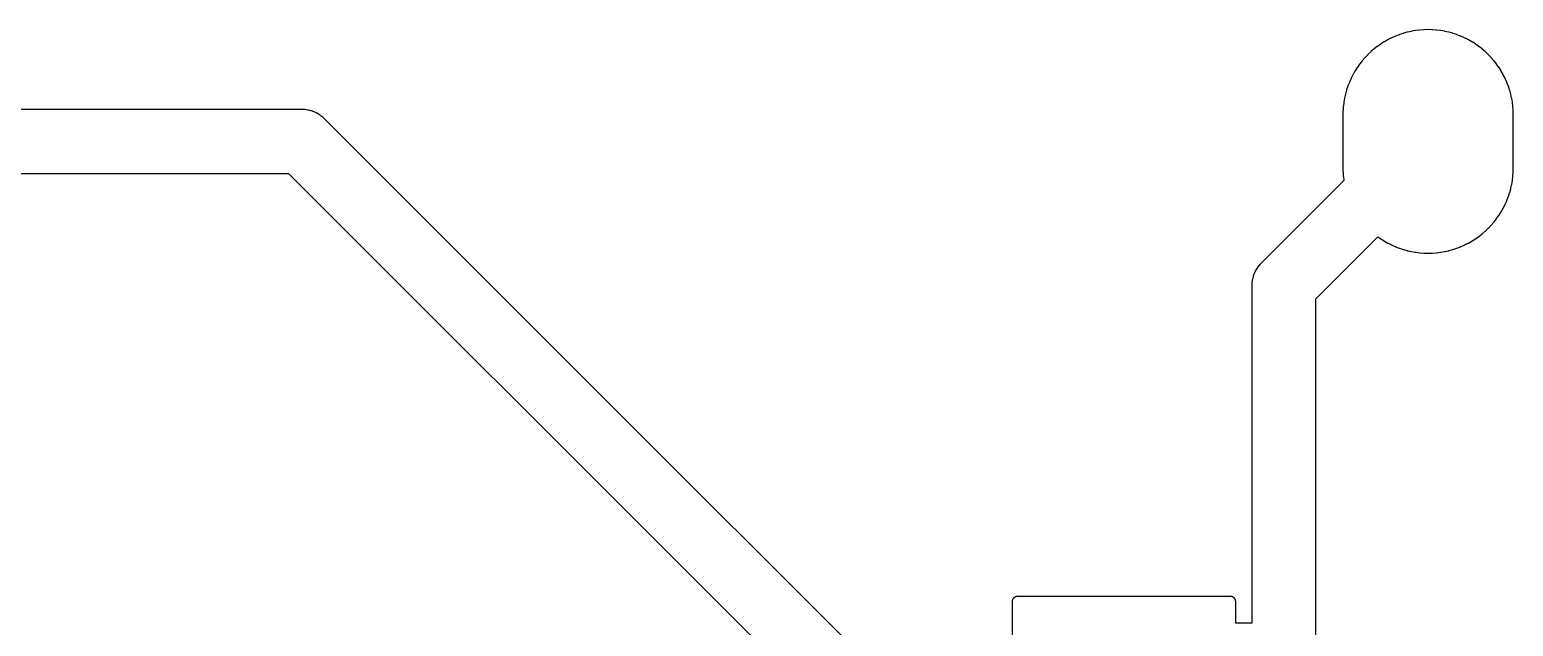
# Model space of a CAD drawing. Header units: millimetres. Extents: x 8.7 to 67.4, y 13.8 to 45.7.
# Drawn here: x 38.88 to 66.75, y 34.47 to 45.69 of the extents above; entities that cross this region are included whole.
import ezdxf

# ---------------------------------------------------------------- set-up
doc = ezdxf.new("R2010")
doc.units = ezdxf.units.MM

msp = doc.modelspace()

# ---------------------------------------------------------------- linework, layer by layer
for points in [[(63.037, 33.936), (63.037, 40.624), (64.206, 41.793), (64.258, 41.756), (64.26, 41.755), (64.262, 41.753), (64.324, 41.714), (64.326, 41.713), (64.328, 41.711), (64.392, 41.675), (64.395, 41.674), (64.397, 41.673), (64.463, 41.64), (64.465, 41.639), (64.467, 41.638), (64.534, 41.608), (64.537, 41.607), (64.539, 41.606), (64.608, 41.579), (64.61, 41.578), (64.612, 41.578), (64.682, 41.555), (64.684, 41.554), (64.687, 41.553), (64.758, 41.533), (64.76, 41.533), (64.763, 41.532), (64.834, 41.516), (64.837, 41.516), (64.839, 41.515), (64.912, 41.503), (64.914, 41.502), (64.917, 41.502), (64.99, 41.493), (64.992, 41.493), (64.995, 41.492), (65.068, 41.487), (65.07, 41.487), (65.073, 41.487), (65.146, 41.485), (65.149, 41.485), (65.151, 41.485), (65.225, 41.487), (65.227, 41.487), (65.23, 41.487), (65.303, 41.492), (65.306, 41.493), (65.308, 41.493), (65.381, 41.502), (65.384, 41.502), (65.386, 41.503), (65.459, 41.515), (65.461, 41.516), (65.464, 41.516), (65.535, 41.532), (65.538, 41.533), (65.54, 41.533), (65.611, 41.553), (65.614, 41.554), (65.616, 41.555), (65.686, 41.578), (65.688, 41.578), (65.69, 41.579), (65.759, 41.606), (65.761, 41.607), (65.764, 41.608), (65.831, 41.638), (65.833, 41.639), (65.835, 41.64), (65.901, 41.673), (65.903, 41.674), (65.906, 41.675), (65.97, 41.711), (65.972, 41.713), (65.974, 41.714), (66.036, 41.753), (66.038, 41.755), (66.04, 41.756), (66.1, 41.798), (66.102, 41.8), (66.104, 41.801), (66.162, 41.847), (66.164, 41.848), (66.166, 41.85), (66.222, 41.898), (66.224, 41.899), (66.225, 41.901), (66.279, 41.952), (66.281, 41.954), (66.282, 41.955), (66.333, 42.009), (66.335, 42.011), (66.336, 42.012), (66.384, 42.068), (66.386, 42.07), (66.388, 42.072), (66.433, 42.13), (66.434, 42.132), (66.436, 42.134), (66.478, 42.194), (66.48, 42.196), (66.481, 42.198), (66.52, 42.26), (66.522, 42.263), (66.523, 42.265), (66.559, 42.329), (66.56, 42.331), (66.561, 42.333), (66.595, 42.399), (66.596, 42.401), (66.597, 42.403), (66.627, 42.471), (66.627, 42.473), (66.628, 42.475), (66.655, 42.544), (66.656, 42.546), (66.657, 42.548), (66.68, 42.618), (66.68, 42.621), (66.681, 42.623), (66.701, 42.694), (66.701, 42.696), (66.702, 42.699), (66.718, 42.771), (66.719, 42.773), (66.719, 42.775), (66.732, 42.848), (66.732, 42.85), (66.732, 42.853), (66.741, 42.926), (66.742, 42.928), (66.742, 42.931), (66.747, 43.004), (66.747, 43.007), (66.747, 43.009), (66.749, 43.083), (66.749, 43.084), (66.749, 43.085), (66.749, 44.085), (66.749, 44.086), (66.749, 44.088), (66.747, 44.161), (66.747, 44.164), (66.747, 44.166), (66.742, 44.24), (66.742, 44.242), (66.741, 44.245), (66.732, 44.318), (66.732, 44.32), (66.732, 44.323), (66.719, 44.395), (66.719, 44.397), (66.718, 44.4), (66.702, 44.472), (66.701, 44.474), (66.701, 44.476), (66.681, 44.547), (66.68, 44.55), (66.68, 44.552), (66.657, 44.622), (66.656, 44.624), (66.655, 44.627), (66.628, 44.695), (66.627, 44.698), (66.627, 44.7), (66.597, 44.767), (66.596, 44.769), (66.595, 44.772), (66.561, 44.837), (66.56, 44.84), (66.559, 44.842), (66.523, 44.906), (66.522, 44.908), (66.52, 44.91), (66.481, 44.972), (66.48, 44.974), (66.478, 44.976), (66.436, 45.037), (66.434, 45.039), (66.433, 45.041), (66.388, 45.099), (66.386, 45.101), (66.384, 45.102), (66.336, 45.158), (66.335, 45.16), (66.333, 45.162), (66.282, 45.215), (66.281, 45.217), (66.279, 45.219), (66.225, 45.269), (66.224, 45.271), (66.222, 45.273), (66.166, 45.321), (66.164, 45.322), (66.162, 45.324), (66.104, 45.369), (66.102, 45.371), (66.1, 45.372), (66.04, 45.414), (66.038, 45.416), (66.036, 45.417), (65.974, 45.457), (65.972, 45.458), (65.97, 45.459), (65.906, 45.495), (65.903, 45.497), (65.901, 45.498), (65.835, 45.531), (65.833, 45.532), (65.831, 45.533), (65.764, 45.563), (65.761, 45.564), (65.759, 45.565), (65.69, 45.591), (65.688, 45.592), (65.686, 45.593), (65.616, 45.616), (65.614, 45.617), (65.611, 45.617), (65.54, 45.637), (65.538, 45.638), (65.535, 45.638), (65.464, 45.654), (65.461, 45.655), (65.459, 45.655), (65.386, 45.668), (65.384, 45.668), (65.381, 45.669), (65.308, 45.678), (65.306, 45.678), (65.303, 45.678), (65.23, 45.684), (65.227, 45.684), (65.225, 45.684), (65.151, 45.686), (65.149, 45.686), (65.146, 45.686), (65.073, 45.684), (65.07, 45.684), (65.068, 45.684), (64.995, 45.678), (64.992, 45.678), (64.99, 45.678), (64.917, 45.669), (64.914, 45.668), (64.912, 45.668), (64.839, 45.655), (64.837, 45.655), (64.834, 45.654), (64.763, 45.638), (64.76, 45.638), (64.758, 45.637), (64.687, 45.617), (64.684, 45.617), (64.682, 45.616), (64.612, 45.593), (64.61, 45.592), (64.608, 45.591), (64.539, 45.565), (64.537, 45.564), (64.534, 45.563), (64.467, 45.533), (64.465, 45.532), (64.463, 45.531), (64.397, 45.498), (64.395, 45.497), (64.392, 45.495), (64.328, 45.459), (64.326, 45.458), (64.324, 45.457), (64.262, 45.417), (64.26, 45.416), (64.258, 45.414), (64.198, 45.372), (64.196, 45.371), (64.194, 45.369), (64.136, 45.324), (64.134, 45.322), (64.132, 45.321), (64.076, 45.273), (64.074, 45.271), (64.072, 45.269), (64.019, 45.219), (64.017, 45.217), (64.016, 45.215), (63.965, 45.162), (63.963, 45.16), (63.962, 45.158), (63.913, 45.102), (63.912, 45.101), (63.91, 45.099), (63.865, 45.041), (63.864, 45.039), (63.862, 45.037), (63.82, 44.976), (63.818, 44.974), (63.817, 44.972), (63.778, 44.91), (63.776, 44.908), (63.775, 44.906), (63.739, 44.842), (63.738, 44.84), (63.736, 44.837), (63.703, 44.772), (63.702, 44.769), (63.701, 44.767), (63.671, 44.7), (63.67, 44.698), (63.67, 44.695), (63.643, 44.627), (63.642, 44.624), (63.641, 44.622), (63.618, 44.552), (63.618, 44.55), (63.617, 44.547), (63.597, 44.476), (63.597, 44.474), (63.596, 44.472), (63.58, 44.4), (63.579, 44.397), (63.579, 44.395), (63.566, 44.323), (63.566, 44.32), (63.566, 44.318), (63.557, 44.245), (63.556, 44.242), (63.556, 44.24), (63.551, 44.166), (63.551, 44.164), (63.55, 44.161), (63.549, 44.088), (63.549, 44.086), (63.549, 44.085), (63.549, 43.085), (63.549, 43.084), (63.549, 43.083), (63.55, 43.009), (63.551, 43.007), (63.551, 43.004), (63.556, 42.931), (63.556, 42.928), (63.557, 42.926), (63.566, 42.853), (63.566, 42.851), (62.012, 41.298), (62.011, 41.297), (62.01, 41.296), (61.993, 41.278), (61.992, 41.276), (61.99, 41.275), (61.974, 41.256), (61.972, 41.254), (61.971, 41.252), (61.956, 41.233), (61.954, 41.231), (61.953, 41.229), (61.939, 41.209), (61.937, 41.207), (61.936, 41.205), (61.923, 41.184), (61.922, 41.182), (61.92, 41.18), (61.908, 41.158), (61.907, 41.156), (61.906, 41.154), (61.895, 41.132), (61.894, 41.13), (61.893, 41.128), (61.883, 41.105), (61.882, 41.103), (61.881, 41.101), (61.872, 41.078), (61.871, 41.075), (61.87, 41.073), (61.863, 41.05), (61.862, 41.047), (61.861, 41.045), (61.855, 41.021), (61.854, 41.019), (61.854, 41.017), (61.848, 40.993), (61.848, 40.99), (61.847, 40.988), (61.843, 40.964), (61.843, 40.961), (61.842, 40.959), (61.839, 40.934), (61.839, 40.932), (61.839, 40.929), (61.837, 40.905), (61.837, 40.903), (61.837, 40.9), (61.836, 40.876), (61.836, 40.874), (61.836, 40.873), (61.836, 34.534), (61.536, 34.534), (61.536, 34.933), (61.536, 34.938), (61.536, 34.943), (61.535, 34.948), (61.534, 34.953), (61.533, 34.958), (61.532, 34.962), (61.53, 34.967), (61.529, 34.972), (61.527, 34.976), (61.525, 34.981), (61.522, 34.985), (61.519, 34.989), (61.517, 34.993), (61.514, 34.997), (61.51, 35.001), (61.507, 35.004), (61.503, 35.008), (61.5, 35.011), (61.496, 35.014), (61.492, 35.017), (61.488, 35.019), (61.483, 35.022), (61.479, 35.024), (61.474, 35.026), (61.47, 35.028), (61.465, 35.029), (61.46, 35.031), (61.456, 35.032), (61.451, 35.033), (61.446, 35.033), (61.441, 35.033), (61.436, 35.034), (57.436, 35.034), (57.431, 35.033), (57.431, 35.033)], [(59.824, 28.605), (44.419, 44.01), (44.418, 44.011), (44.417, 44.012), (44.4, 44.029), (44.398, 44.03), (44.396, 44.032), (44.377, 44.048), (44.375, 44.05), (44.373, 44.051), (44.354, 44.066), (44.352, 44.068), (44.35, 44.069), (44.33, 44.083), (44.328, 44.085), (44.326, 44.086), (44.305, 44.099), (44.303, 44.1), (44.301, 44.102), (44.28, 44.114), (44.278, 44.115), (44.275, 44.116), (44.253, 44.127), (44.251, 44.128), (44.249, 44.129), (44.227, 44.139), (44.224, 44.14), (44.222, 44.141), (44.199, 44.15), (44.197, 44.151), (44.194, 44.152), (44.171, 44.159), (44.169, 44.16), (44.166, 44.161), (44.143, 44.167), (44.14, 44.168), (44.138, 44.168), (44.114, 44.174), (44.112, 44.174), (44.109, 44.175), (44.085, 44.179), (44.083, 44.179), (44.08, 44.18), (44.056, 44.183), (44.053, 44.183), (44.051, 44.183), (44.026, 44.185), (44.024, 44.185), (44.021, 44.185), (43.997, 44.186), (43.996, 44.186), (43.994, 44.186), (11.886, 44.186)], [(11.886, 42.985), (43.746, 42.985), (59.151, 27.58)], [(57.431, 35.033), (57.426, 35.033), (57.421, 35.033), (57.416, 35.032), (57.412, 35.031), (57.407, 35.029), (57.402, 35.028), (57.398, 35.026), (57.393, 35.024), (57.389, 35.022), (57.384, 35.019), (57.38, 35.017), (57.376, 35.014), (57.372, 35.011), (57.369, 35.008), (57.365, 35.004), (57.362, 35.001), (57.358, 34.997), (57.355, 34.993), (57.353, 34.989), (57.35, 34.985), (57.347, 34.981), (57.345, 34.976), (57.343, 34.972), (57.342, 34.967), (57.34, 34.962), (57.339, 34.958), (57.338, 34.953), (57.337, 34.948), (57.336, 34.943), (57.336, 34.938), (57.336, 34.933), (57.336, 32.933)]]:
    msp.add_lwpolyline(points)

doc.saveas('drawing.dxf')
